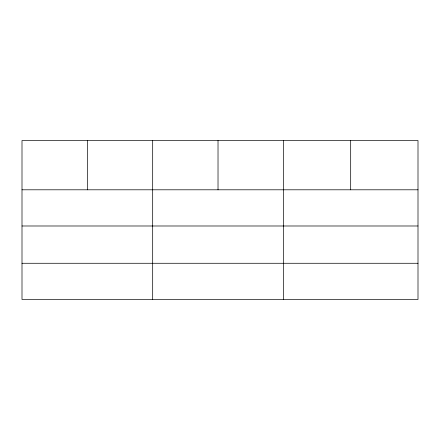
<?xml version="1.0" encoding="UTF-8"?>
<svg xmlns="http://www.w3.org/2000/svg" width="440" height="440" viewBox="0 0 440 440"><rect width="100%" height="100%" fill="white"/><g stroke="black" fill="none" stroke-linecap="round" stroke-linejoin="round"><path stroke-width="0.66" d="M418 225.99L418 140.536L22 140.536L22 299.464L418 299.464L418 225.99L22 225.99M22 189.799L418 189.799M22 263.274L418 263.274M350.68 140.536L350.68 189.799M283.36 140.536L283.36 299.464M218.02 140.536L218.02 189.799M152.68 140.536L152.68 299.464M87.34 140.536L87.34 189.799"/></g></svg>
